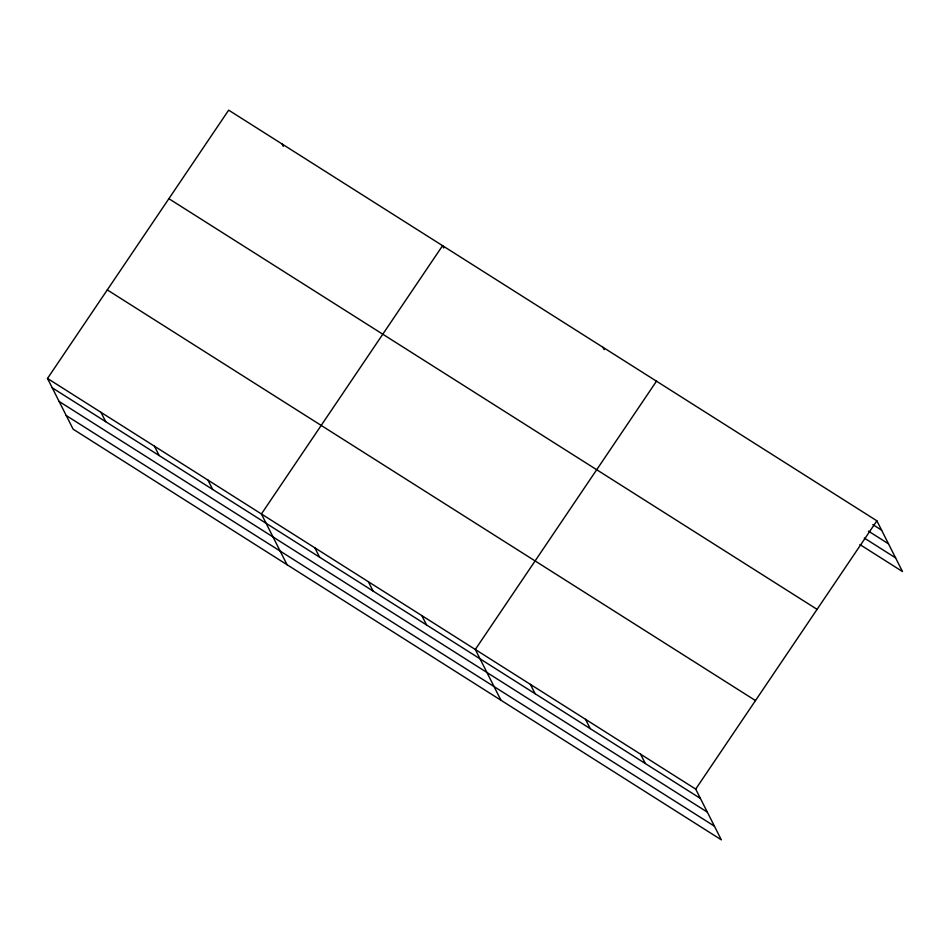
<?xml version="1.0" encoding="UTF-8"?>
<svg xmlns="http://www.w3.org/2000/svg" width="950" height="950" viewBox="0 0 950 950"><rect width="100%" height="100%" fill="white"/><g stroke="black" fill="none" stroke-linecap="round" stroke-linejoin="round"><path stroke-width="1.43" d="M47.5 378.444L695.697 789.106L721.335 839.847L73.126 429.186L47.5 378.444L228.665 110.153L876.874 520.814L902.5 571.556L859.928 544.576M656.486 381.188L475.309 649.479L500.947 700.221M695.697 789.106L876.874 520.814M872.824 524.602L881.588 530.159M868.454 531.121L888.488 543.816M864.298 538.056L895.601 557.888M168.886 198.692L817.083 609.354M107.291 289.904L755.488 700.566M52.214 387.79L700.423 798.451M59.126 401.446L707.322 812.107M66.227 415.53L714.424 826.191M603.001 347.308L604.188 349.647M443.757 248.009L442.581 245.67L261.404 513.962L287.031 564.704M640.597 754.205L645.323 763.539M585.509 719.293L590.223 728.638M282.15 144.032L283.326 146.371M530.409 684.392L535.123 693.738M421.836 615.6L426.55 624.946M368.363 581.721L373.077 591.066M314.878 547.841L319.604 557.187M207.931 480.082L212.646 489.428M154.458 446.203L159.172 455.549M100.973 412.324L105.699 421.669"/></g></svg>
